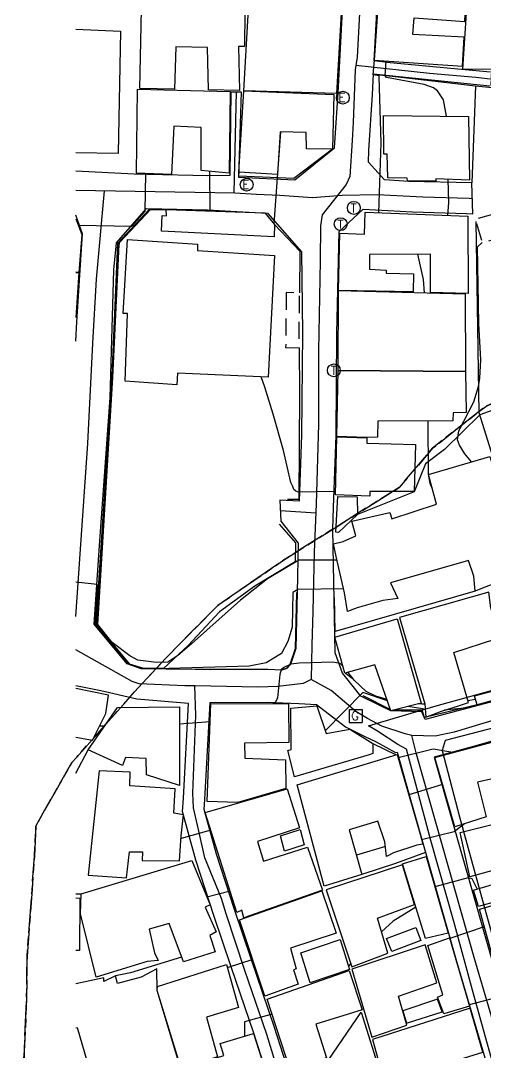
# Model space of a CAD drawing. Header units: feet. Extents: x 197796 to 199821, y 552499 to 555392.
# Drawn here: x 198484.7 to 198538.8, y 553723.2 to 553843.1 of the extents above; entities that cross this region are included whole.
import ezdxf

# ---------------------------------------------------------------- set-up
doc = ezdxf.new("R2010")
doc.units = ezdxf.units.FT
doc.header["$MEASUREMENT"] = 0
doc.linetypes.add('ANYANG3', pattern=[3, 2, -1])
doc.linetypes.add('JEON', pattern=[12, 4, -0.5, 1, -0.5, 4, -0.5, 1, -0.5])
for name, color, linetype in [('AAA001', 7, 'CONTINUOUS'), ('AAA004', 7, 'ANYANG3'), ('AAC001', 7, 'CONTINUOUS'), ('AD002', 7, 'CONTINUOUS'), ('AD0022', 1, 'CONTINUOUS'), ('AZ0202', 7, 'CONTINUOUS'), ('AZ0203', 7, 'CONTINUOUS'), ('AZ080', 1, 'CONTINUOUS'), ('AZ0801', 7, 'CONTINUOUS'), ('AZB010', 1, 'CONTINUOUS'), ('CAA001', 7, 'CONTINUOUS'), ('CAA002', 30, 'CONTINUOUS'), ('EA0018', 7, 'JEON'), ('EA0118', 7, 'JEON'), ('wipco_지적', 20, 'CONTINUOUS')]:
    doc.layers.add(name, color=color, linetype=linetype)
doc.styles.add('GHS', font='ROMANS', dxfattribs={"bigfont": 'NGSW.shx'})

# ---------------------------------------------------------------- blocks, each defined once
blk = doc.blocks.new('AZ0203')
at = {"layer": 'AZ0203'}
blk.add_circle((0, 0), 0.75, dxfattribs=at)
at = {"layer": 'AZ0203', "style": 'GHS'}
blk.add_text('T', height=1, dxfattribs=at).set_placement((-0.36, -0.52))
blk = doc.blocks.new('AZB010')
at = {"layer": 'AZB010'}
for points in [[(-0.76, 0.79), (0.74, 0.79)], [(-0.76, 0.79), (-0.76, -0.71)], [(0.74, 0.79), (0.74, -0.71)], [(-0.76, -0.71), (0.74, -0.71)]]:
    blk.add_lwpolyline(points, dxfattribs=at)
at = {"layer": 'AZB010', "style": 'GHS'}
blk.add_text('G', height=1, dxfattribs=at).set_placement((-0.52, -0.45))
blk = doc.blocks.new('AZ0202')
at = {"layer": 'AZ0202'}
blk.add_circle((0, 0), 0.75, dxfattribs=at)
at = {"layer": 'AZ0202', "style": 'GHS'}
blk.add_text('E', height=1, dxfattribs=at).set_placement((-0.5, -0.48))

msp = doc.modelspace()

# ---------------------------------------------------------------- linework, layer by layer
at = {"layer": 'AAA001', "color": 255, "flags": 128}
for points in [[(198526.55, 553848.1), (198525.9, 553838.56), (198536.19, 553837.86), (198536.37, 553841.2), (198530.41, 553841.52), (198530.54, 553843.48), (198536.43, 553843.04), (198536.62, 553847.44)], [(198536.23, 553837.51), (198536.88, 553847.6), (198545.35, 553847.15), (198545.17, 553842.83), (198540.91, 553843.04), (198540.76, 553839.85), (198544.13, 553839.68), (198544.23, 553841.57), (198548.11, 553841.22), (198548.08, 553839.25), (198549.4, 553839.1), (198549.29, 553835.22), (198542.69, 553835.71), (198542.65, 553835.34), (198539.5, 553835.6), (198539.57, 553837.46)], [(198498.62, 553835.24), (198498.81, 553844.43), (198510.82, 553844.17), (198510.81, 553840.13), (198510.12, 553840.13), (198510.2, 553835.01), (198506.6, 553835.1), (198506.5, 553840.03), (198502.8, 553840.09), (198502.64, 553835.16)], [(198510.71, 553834.98), (198511.26, 553844.48), (198522.05, 553844.01), (198521.51, 553834.65)], [(198505.74, 553825.7), (198505.75, 553830.72), (198502.57, 553830.88), (198502.3, 553825.27), (198498.21, 553825.39), (198498.34, 553835.17), (198509.15, 553834.91), (198509.03, 553825.39)], [(198510.14, 553825.53), (198510.71, 553834.97), (198521.2, 553834.56), (198521.04, 553828.18), (198518.01, 553828.23), (198517.97, 553830.14), (198514.94, 553830.21), (198514.65, 553825.24)], [(198536.88, 553832.01), (198536.98, 553824.58), (198533.05, 553824.75), (198533.05, 553824.47), (198529.76, 553824.52), (198529.75, 553824.83), (198527.47, 553824.85), (198527.42, 553827.63), (198527.01, 553827.62), (198526.96, 553832.13)], [(198501.14, 553818.66), (198501.2, 553820.48), (198501.73, 553820.45), (198501.69, 553821.18), (198513.18, 553820.78), (198514.3, 553819.45), (198514.24, 553818.01)], [(198521.88, 553818.45), (198524.77, 553818.31), (198524.86, 553820.86), (198536.78, 553820.4), (198536.82, 553811.43), (198532.43, 553811.53), (198532.43, 553816), (198525.34, 553815.97), (198525.36, 553814.25), (198527.27, 553814.12), (198527.28, 553813.79), (198530.46, 553813.7), (198530.43, 553811.61), (198521.75, 553811.78)], [(198513.55, 553801.69), (198502.99, 553802.14), (198502.94, 553800.8), (198496.9, 553801.24), (198497.2, 553809.1), (198496.69, 553809.1), (198497.17, 553817.69), (198505.33, 553817.17), (198505.32, 553816.42), (198514.28, 553815.84)], [(198521.7, 553802.48), (198521.75, 553811.76), (198536.5, 553811.38), (198536.54, 553802.36)], [(198521.56, 553794.8), (198521.7, 553802.45), (198536.54, 553802.35), (198536.61, 553797.58), (198535.07, 553797.56), (198535.06, 553796.63), (198526.3, 553796.56), (198526.28, 553794.73), (198525.01, 553794.69)], [(198521.55, 553794.75), (198525.02, 553794.65), (198525.03, 553794.03), (198530.72, 553793.86), (198530.54, 553788.41), (198525.37, 553788.39), (198525.38, 553787.86), (198521.4, 553788)], [(198522.78, 553774.46), (198522.44, 553776.61), (198521.46, 553780.86), (198521.14, 553782.33), (198522.28, 553782.58), (198523.75, 553783.25), (198523.28, 553784.96), (198527.73, 553785.94), (198527.93, 553785.23), (198533.14, 553786.93), (198532.22, 553790.36), (198539.36, 553792.47), (198543.65, 553778.64), (198541.55, 553778.29), (198539.07, 553777.4), (198537.66, 553776.81), (198537.51, 553778.55), (198536.86, 553780.36), (198527.8, 553777.78), (198528.65, 553775.95), (198526.9, 553775.71), (198523.91, 553774.87)], [(198521.66, 553787.8), (198523.91, 553787.77), (198523.94, 553785.72), (198521.73, 553783.65), (198521.43, 553783.68)], [(198536.87, 553763.85), (198535.15, 553769.68), (198539.94, 553771.25), (198540.89, 553771.5), (198540.16, 553772.59), (198539.47, 553774.86), (198539.22, 553776.68), (198537.18, 553776.13), (198528.85, 553773.74), (198531.8, 553763.72), (198531.91, 553762.17), (198533.74, 553762.86), (198535.71, 553763.49)], [(198527.85, 553762.91), (198525.96, 553768.23), (198522.47, 553767.26), (198521.31, 553771.45), (198528.55, 553773.61), (198531.35, 553763.8)], [(198540.65, 553765.47), (198540.96, 553764.44), (198537.87, 553763.59), (198537.58, 553764.66)], [(198503.25, 553763.37), (198503.23, 553754.2), (198499.41, 553755.47), (198499.34, 553757.36), (198496.94, 553757.47), (198496.61, 553756.56), (198492.61, 553758.37), (198496.02, 553763.28)], [(198506.45, 553752.34), (198506.88, 553763.75), (198515.92, 553763.73), (198515.94, 553759.22), (198510.8, 553759.15), (198510.83, 553757.39), (198515.57, 553757.21), (198515.62, 553753.88), (198510.01, 553752.23)], [(198525.29, 553757.77), (198516.63, 553755.22), (198515.83, 553758.3), (198516.23, 553758.42), (198516.19, 553763.22), (198519.21, 553763.48), (198520.3, 553760.27), (198523.07, 553760.75), (198525.73, 553759.12), (198525.73, 553757.93)], [(198535.27, 553749.42), (198532.96, 553757.48), (198543.18, 553760.22), (198545.71, 553751.94), (198542.24, 553750.97), (198541.01, 553755.3), (198537.91, 553754.6), (198538.91, 553750.56)], [(198520.07, 553742.53), (198516.92, 553754.3), (198528.55, 553757.82), (198529.12, 553755.91), (198531.23, 553748.57), (198531.54, 553747.41), (198530.84, 553747.29), (198528.16, 553746.41), (198527.33, 553745.95), (198527.15, 553747.66), (198526.3, 553750.07), (198522.99, 553749.06), (198524.47, 553743.89)], [(198493.88, 553755.92), (198492.6, 553743.81), (198497.07, 553743.49), (198497.4, 553746.52), (198498.93, 553746.51), (198498.9, 553745.5), (198503.25, 553745.48), (198503.44, 553748.36), (198503.68, 553750.8), (198502.56, 553750.99), (198502.73, 553753.82), (198497.44, 553754.19), (198497.5, 553755.75)], [(198506.21, 553751.07), (198515.75, 553753.84), (198517.21, 553749.31), (198512.32, 553747.72), (198513, 553745.42), (198518.13, 553747.04), (198519.86, 553742.07), (198510.72, 553738.83), (198510.49, 553739.72), (198509.91, 553739.47)], [(198543.31, 553741.87), (198542.38, 553745.07), (198537.02, 553743.61), (198535.92, 553748.75), (198545.36, 553751.12), (198547.81, 553742.94)], [(198515.46, 553746.57), (198514.98, 553748.35), (198517.27, 553749.11), (198517.75, 553747.33)], [(198531.87, 553736.45), (198529.19, 553745.12), (198531.95, 553745.98), (198534.52, 553737.07)], [(198504.66, 553745.49), (198506.8, 553740.33), (198506.23, 553740.09), (198507.51, 553737.21), (198506.78, 553736.79), (198507.4, 553734.89), (198503.68, 553733.73), (198502.05, 553738.19), (198499.72, 553737.52), (198500.33, 553734.76), (198500.76, 553733.87), (198499.47, 553733.76), (198493.55, 553731.94), (198491.73, 553739.3), (198491.79, 553741.63)], [(198527.5, 553734.73), (198526.27, 553738.81), (198530.57, 553740.39), (198529.17, 553744.99), (198520.3, 553742.09), (198523.31, 553733.14)], [(198537.46, 553742.07), (198539.67, 553742.71), (198540.24, 553740.79), (198538.03, 553740.15)], [(198540.61, 553731), (198538.14, 553739.83), (198547.68, 553742.54), (198549.12, 553737.93), (198543.11, 553736.31), (198544.41, 553732.04)], [(198513.18, 553729.74), (198510.21, 553738.59), (198519.79, 553741.96), (198521.48, 553737.06), (198516.15, 553735.31), (198516.82, 553732.92), (198516.5, 553732.8), (198517.03, 553731.13)], [(198530.73, 553737.72), (198531.32, 553736.2), (198527.94, 553734.92), (198527.34, 553736.43)], [(198518.45, 553731.26), (198517.37, 553734.76), (198521.95, 553736.33), (198523.02, 553732.83)], [(198534, 553727.68), (198533.27, 553729.61), (198533.89, 553729.88), (198532.14, 553735.63), (198534.67, 553736.49), (198536.99, 553728.55)], [(198529.71, 553726.37), (198528.73, 553729.71), (198533.17, 553731.29), (198531.82, 553735.69), (198523.28, 553732.87), (198525.63, 553724.97)], [(198508.69, 553733.39), (198510.11, 553728.4), (198506.37, 553727.27), (198507.66, 553722.67), (198503.43, 553721.32), (198500.65, 553730.4), (198500.67, 553730.85)], [(198516.63, 553719.62), (198513.43, 553729.38), (198522.99, 553732.71), (198524.51, 553728.15), (198519.1, 553726.47), (198520.35, 553722.55), (198519.01, 553722.1), (198519.41, 553720.61)], [(198533.28, 553729.38), (198529.23, 553728.03), (198529.66, 553726.57), (198533.81, 553727.91)], [(198539.5, 553719.98), (198532.75, 553718.18), (198532.03, 553721.2), (198538.54, 553723.23), (198537.06, 553728.33), (198525.69, 553724.69), (198529.28, 553711.88), (198533.36, 553713.19), (198533.24, 553713.54), (198534.3, 553713.85), (198534.18, 553714.5), (198540.58, 553716.43)], [(198517.36, 553717.58), (198524.39, 553727.88), (198526.24, 553721.92), (198523.8, 553717.96), (198525.38, 553716.73), (198525.89, 553717.5), (198528.2, 553715.63), (198525.72, 553711.62)], [(198511.84, 553725.4), (198514.01, 553718.61), (198509.77, 553717), (198509.35, 553717.96), (198507.03, 553717.24), (198506.7, 553718.25), (198504.24, 553717.71), (198504.25, 553719.06), (198503.69, 553719.05), (198503.26, 553720.71), (198503.62, 553720.9), (198503.52, 553721.27), (198508.4, 553722.84), (198507.96, 553724.23)]]:
    msp.add_lwpolyline(points, close=True, dxfattribs=at)
for points in [[(198491.18, 553842.14), (198496.37, 553841.91), (198496.1, 553827.68), (198491.18, 553827.76)], [(198491.18, 553820.09), (198491.88, 553818.26), (198491.51, 553813.86), (198491.18, 553813.88)], [(198491.18, 553813.87), (198491.51, 553813.85), (198491.18, 553808.64)], [(198491.17, 553759.85), (198493.1, 553759.5), (198494.66, 553762.59), (198494.96, 553764.71), (198491.17, 553765.51)], [(198491.16, 553741.14), (198491.64, 553741.13), (198491.58, 553735.04), (198491.16, 553735.05)], [(198491.16, 553726.04), (198491.34, 553726.09), (198492.76, 553721.17), (198495.45, 553721.66), (198496.37, 553720.2), (198499.18, 553720.67), (198499.44, 553719.65), (198503.5, 553720.86), (198500.64, 553730.4), (198500.6, 553732.91), (198498.77, 553731.94), (198496.03, 553731.21), (198495.8, 553732.11), (198494.44, 553731.45), (198494.44, 553731.84), (198491.16, 553731.18)]]:
    msp.add_lwpolyline(points, dxfattribs=at)
at = {"layer": 'AAA004', "color": 255, "flags": 128}
for points in [[(198543.31, 553821.65), (198544.12, 553818.88), (198538.49, 553817.32), (198537.68, 553820.09)], [(198515.65, 553811.52), (198515.59, 553805.14), (198517.17, 553805.09), (198517.19, 553811.49)]]:
    msp.add_lwpolyline(points, close=True, dxfattribs=at)
at = {"layer": 'AAC001', "color": 255, "flags": 128}
for points in [[(198525.81, 553836.91), (198528.34, 553836.66), (198537.7, 553835.57), (198550.46, 553834.27), (198552.98, 553834.04), (198557.03, 553827.13), (198562.25, 553818.63)], [(198537.7, 553835.57), (198537.25, 553824.29)], [(198521.04, 553828.18), (198516.54, 553824.77), (198510.15, 553825.04), (198510.19, 553825.53)], [(198514.84, 553784.6), (198516.72, 553782.43), (198516.68, 553780.24), (198512, 553777.38), (198507.87, 553774.4), (198504.23, 553770.51), (198501.39, 553767.81), (198499.09, 553767.82), (198497.43, 553768.34), (198493.52, 553772.98), (198495.36, 553801.01), (198496.06, 553817.27), (198499.69, 553821.18), (198501.69, 553821.18)], [(198514.3, 553819.45), (198517.24, 553816.35), (198517.19, 553811.49)], [(198580.77, 553776.04), (198548.01, 553767.05), (198543.4, 553780.67), (198538.11, 553797.55), (198537.76, 553819.79)], [(198544.12, 553818.88), (198562.25, 553818.63), (198563.42, 553817.2), (198562.13, 553805.92), (198538.18, 553797.33)], [(198517.17, 553805.09), (198517.2, 553799.9), (198517.12, 553787.48), (198515.8, 553787.48)], [(198538.18, 553797.33), (198534.07, 553793.28), (198531.85, 553791.6), (198530.56, 553788.37), (198523.94, 553785.72)], [(198537.66, 553776.81), (198521.34, 553772.11), (198521.27, 553776.06)], [(198523.32, 553766.65), (198522.5, 553767.26)], [(198527.82, 553763), (198524.6, 553764.66)], [(198537.87, 553763.59), (198531.76, 553762.12), (198531.47, 553762.99), (198529.04, 553762.98), (198528.19, 553762.99)], [(198525.73, 553759.12), (198528.45, 553757.79)], [(198491.17, 553755.65), (198492.61, 553758.37)], [(198531.87, 553746.43), (198528.39, 553745.17), (198524.47, 553743.89)], [(198491.16, 553741.64), (198491.79, 553741.63)], [(198503.48, 553734.28), (198497.52, 553732.44), (198495.8, 553732.11)]]:
    msp.add_lwpolyline(points, dxfattribs=at)
at = {"layer": 'AD002', "color": 255, "flags": 128}
for points in [[(198524.2, 553844.02), (198523.92, 553838.89), (198523.69, 553837.43), (198523.43, 553831.29), (198523.34, 553829.21), (198523.04, 553825.03), (198522.62, 553824.09), (198519.85, 553820.57), (198519.66, 553819.3), (198519.59, 553815.22), (198519.43, 553804.77), (198519.4, 553796.23), (198519.15, 553786.91), (198518.92, 553781.38), (198518.77, 553774.44), (198518.64, 553770.59), (198518.54, 553766.55), (198517.62, 553766.07), (198514.68, 553765.71), (198512.35, 553765.67), (198505.06, 553765.8), (198503.86, 553765.82), (198498.53, 553766.03), (198497.71, 553766.3), (198491.17, 553769.98)], [(198539.4, 553836.34), (198537.71, 553836.51), (198532.32, 553837), (198523.76, 553837.92)], [(198509.82, 553834.87), (198509.57, 553823.12)], [(198491.17, 553773.86), (198492.55, 553793.99), (198493.15, 553805.63), (198493.57, 553813.1), (198494.51, 553823.37)], [(198491.18, 553823.43), (198502.69, 553823.23), (198509.69, 553823.11), (198512.19, 553822.97), (198514.92, 553822.86), (198518.72, 553822.58), (198522.16, 553822.83), (198526.25, 553822.91), (198531.56, 553822.65), (198536.95, 553822.5), (198537.31, 553822.47)], [(198519.1, 553785.89), (198514.98, 553786.17)], [(198549.34, 553764.69), (198535.19, 553760.43), (198532.98, 553759.95), (198530.29, 553760.02), (198529.49, 553760.24), (198526.79, 553761.13), (198525.13, 553762.01), (198523.77, 553762.83), (198520.87, 553765.25), (198520.53, 553765.45), (198518.54, 553766.55)], [(198515.25, 553719.2), (198513.4, 553725.27), (198510.84, 553732.72), (198508.67, 553739.28), (198508.13, 553741.09), (198506.2, 553745.81), (198505.45, 553749.1), (198504.85, 553751.63), (198504.79, 553753.33), (198505.12, 553762.39), (198505.03, 553765.8)], [(198562.02, 553652.96), (198553.91, 553679.67), (198549.59, 553693.65), (198547.16, 553700.95), (198546.09, 553704.43), (198544.25, 553711.16), (198543.43, 553714.24), (198537.52, 553734.23), (198530.81, 553757.87), (198530.29, 553760.02)]]:
    msp.add_lwpolyline(points, dxfattribs=at)
at = {"layer": 'AD0022', "color": 255, "flags": 128}
for points in [[(198491.18, 553825.67), (198497.97, 553825.34), (198499.5, 553825.3), (198506.52, 553825.15), (198509.13, 553825.16), (198509.25, 553834.86), (198510.4, 553834.88), (198510.09, 553824.94), (198516.66, 553824.63), (198521.29, 553828.34), (198521.69, 553834.73), (198522.4, 553848.03)], [(198539.44, 553837.13), (198536.06, 553837.46), (198527.75, 553838.22), (198525.89, 553838.45), (198526.39, 553847.73)], [(198547.45, 553766.03), (198531.82, 553761.91), (198531.42, 553762.78), (198527.85, 553762.9), (198526.48, 553763.55), (198524.35, 553764.6), (198522.56, 553766.85), (198522.22, 553767.26), (198521.34, 553769.65), (198521.08, 553784), (198521.14, 553786.53), (198521.45, 553794.91), (198521.54, 553806.77), (198521.83, 553818.63), (198524.6, 553821.21), (198530.34, 553820.92), (198536.65, 553820.72), (198537.37, 553820.66), (198537.25, 553824.29), (198529.91, 553824.44), (198527.11, 553824.65), (198525.24, 553826.7), (198525.28, 553828.09), (198525.68, 553834.5), (198525.81, 553836.94), (198528.82, 553836.65), (198539.35, 553835.56)], [(198491.18, 553805.88), (198491.3, 553808.12), (198491.96, 553818.35), (198491.18, 553820.51)], [(198517.04, 553782.39), (198516.93, 553776.65), (198516.77, 553770.13), (198516.15, 553768.29), (198515.72, 553767.83), (198515.16, 553767.62), (198513.51, 553767.69), (198506.79, 553767.66), (198503.32, 553767.74), (198501.7, 553767.76), (198498.78, 553767.79), (198497.14, 553768.35), (198493.3, 553772.97), (198493.93, 553782.11), (198495.17, 553799.29), (198495.6, 553814.18), (198495.92, 553817.31), (198499.41, 553821.3), (198506.49, 553821.15), (198509.9, 553820.94), (198513.47, 553820.77), (198517.45, 553816.28)], [(198517.45, 553816.28), (198517.54, 553806.84), (198517.45, 553795), (198517.17, 553787.28), (198514.92, 553787.38), (198515.03, 553784.95), (198517.04, 553782.39)], [(198513.98, 553718.83), (198511.9, 553725.41), (198509.26, 553733.15), (198507.25, 553738.99), (198505.13, 553745.52), (198503.58, 553751.19), (198503.68, 553752.75), (198504.3, 553763.76), (198498.27, 553764.26), (198494.09, 553765.23), (198491.17, 553765.79)], [(198572.59, 553719.19), (198562.54, 553753.53), (198561.78, 553756.12), (198559.46, 553763.05), (198557.22, 553764.58), (198548.5, 553762.17), (198546.75, 553761.71), (198542.87, 553760.3), (198537.31, 553758.7), (198532.88, 553757.53), (198534.17, 553752.98), (198539.35, 553734.76), (198546.06, 553712.04)], [(198516.33, 553719.69), (198514.27, 553726.19), (198511.63, 553733.96), (198509.62, 553739.79), (198507.53, 553746.24), (198506.1, 553751.44), (198506.18, 553752.6), (198506.81, 553763.86), (198513.44, 553763.89), (198517.11, 553763.74), (198519.18, 553763.65), (198522.57, 553761.02), (198524.74, 553759.95), (198526.14, 553759.28), (198528.36, 553758.05), (198528.56, 553758.09), (198530.32, 553751.89), (198535.51, 553733.65), (198540.73, 553715.98)]]:
    msp.add_lwpolyline(points, dxfattribs=at)
at = {"layer": 'AZ080', "color": 255, "flags": 128}
for points in [[(198499.69, 553821.18), (198496.06, 553817.27), (198495.36, 553801.01), (198493.52, 553772.98), (198497.43, 553768.34)], [(198501.39, 553767.81), (198503.32, 553767.79), (198506.78, 553767.74), (198513.51, 553767.76), (198515.1, 553767.66), (198515.69, 553767.87), (198516.11, 553768.32), (198516.72, 553770.14), (198516.88, 553776.65)]]:
    msp.add_lwpolyline(points, dxfattribs=at)
at = {"layer": 'AZ0801', "color": 255, "flags": 128}
msp.add_lwpolyline([(198514.84, 553784.6), (198516.72, 553782.43), (198516.68, 553780.24), (198512, 553777.38), (198507.87, 553774.4), (198504.23, 553770.51), (198501.39, 553767.81)], dxfattribs=at)
at = {"layer": 'CAA001', "color": 255, "flags": 128}
for points, elevation in [([(198534.3, 553832.04), (198533.97, 553833.92), (198533.27, 553834.97), (198532.81, 553835.34), (198531.7, 553835.73), (198527.34, 553836.54), (198527.19, 553836.72), (198527.27, 553838.47)], 75), ([(198534.47, 553820.49), (198534.6, 553821.98), (198534.52, 553824.69)], 75), ([(198531.76, 553811.5), (198531.65, 553813.03), (198530.96, 553815.99)], 75), ([(198532.67, 553788.67), (198532.4, 553789.32), (198532.2, 553790.43), (198532.19, 553796.61)], 75), ([(198522.22, 553768.15), (198521.93, 553768.42), (198521.09, 553768.56), (198517.17, 553768.45), (198516.18, 553768.31), (198515.36, 553767.92), (198515.05, 553767.65), (198514.91, 553767.11), (198514.65, 553764.41), (198514.38, 553763.83), (198514.11, 553763.73)], 70), ([(198527.39, 553764.21), (198526.07, 553764.59), (198524.97, 553765.15), (198523.58, 553766.47), (198522.88, 553767.37)], 70), ([(198537.7, 553764.22), (198536.8, 553764.07)], 70), ([(198531.8, 553763.66), (198531.42, 553763.66), (198530.96, 553763.7)], 70), ([(198506.8, 553761.62), (198503.25, 553761.35)], 70), ([(198494.51, 553761.11), (198493.92, 553761.12)], 70), ([(198537.87, 553742.19), (198537.29, 553743.36), (198536.82, 553743.49), (198532.97, 553742.44)], 65), ([(198530.75, 553740.07), (198528.09, 553738.44), (198526.76, 553737.19)], 65), ([(198523.17, 553733.54), (198522.9, 553733.21)], 65), ([(198522.42, 553732.63), (198522.29, 553732.46)], 65)]:
    msp.add_lwpolyline(points, dxfattribs=dict(at, elevation=elevation))
at = {"layer": 'CAA002', "color": 255, "flags": 128}
for points, elevation in [([(198526.43, 553820.8), (198526.69, 553828.92), (198526.49, 553836.62), (198526.46, 553836.73), (198525.77, 553836.84), (198525.92, 553838.56)], 74), ([(198514.24, 553819.52), (198515.03, 553830.21)], 73), ([(198491.46, 553819.36), (198497.7, 553819.25), (198499.23, 553820.99), (198499.3, 553825.36)], 71), ([(198537.21, 553791.84), (198536.44, 553792.78), (198535.81, 553793.79), (198535.59, 553794.42), (198535.76, 553795.44), (198537.48, 553798.82), (198538.03, 553800.59), (198538.2, 553801.57), (198538.29, 553803.7), (198538.07, 553807.94), (198537.93, 553816.84), (198538.48, 553817.36)], 76), ([(198521.41, 553788.41), (198517.12, 553788.34), (198516.95, 553788.36), (198516.77, 553788.44), (198516.56, 553788.64), (198516.42, 553788.99), (198516.21, 553789.45), (198515.32, 553793.17), (198514.13, 553797.39), (198513.17, 553800.53), (198512.74, 553801.72)], 73), ([(198522.33, 553777.09), (198516.99, 553777), (198516.41, 553776.64), (198516.36, 553772.64), (198515.86, 553770.97), (198515.11, 553769.55), (198513.34, 553768.47), (198511.34, 553768.08), (198502.01, 553767.84), (198499.2, 553767.8), (198497.21, 553768.38), (198493.37, 553773), (198493.71, 553777.44), (198493.64, 553777.57), (198491.17, 553777.84)], 71), ([(198570.75, 553761.95), (198567.48, 553771.15), (198567.32, 553771.59), (198567.19, 553771.64), (198541, 553764.39), (198536.76, 553763.26), (198534.05, 553762.96)], 69), ([(198527.44, 553764.06), (198524.59, 553765.05), (198520.19, 553760.58)], 69), ([(198531.85, 553763.07), (198531.27, 553763.17), (198529.82, 553763.41)], 69), ([(198535.05, 553758.04), (198532.77, 553758.45), (198528.67, 553757.42)], 68), ([(198533.86, 553754.35), (198529.92, 553753.12)], 67), ([(198536.39, 553749.77), (198535.2, 553748.84), (198531.41, 553747.89)], 66), ([(198506.87, 553749.01), (198503.42, 553748.05)], 69), ([(198527.21, 553747.12), (198523.83, 553746.12)], 66), ([(198509.12, 553741.95), (198506.43, 553741.22)], 68), ([(198538.71, 553737.78), (198534.69, 553736.43)], 64), ([(198511.75, 553733.99), (198508.79, 553733.04)], 67), ([(198540.96, 553729.77), (198536.94, 553728.73)], 63), ([(198514.01, 553727.62), (198510.81, 553726.73), (198510.81, 553725.09)], 66)]:
    msp.add_lwpolyline(points, dxfattribs=dict(at, elevation=elevation))
at = {"layer": 'CAA002', "color": 255, "elevation": 72}
msp.add_lwpolyline([(198521.56, 553780.43), (198517.11, 553780.43), (198513.49, 553778.24), (198510.34, 553775.78), (198504.64, 553770.69), (198503.03, 553769.35), (198501.87, 553768.55), (198500.54, 553768.5), (198498.4, 553768.8), (198497.47, 553769.3), (198495.39, 553770.86), (198493.71, 553772.93), (198495.49, 553801.67), (198496.2, 553817.11), (198496.27, 553817.4), (198499.9, 553821.24), (198500.71, 553821.22), (198506.76, 553821.06), (198506.81, 553821.09), (198506.78, 553825.6)], dxfattribs=at)
at = {"layer": 'EA0018', "color": 255, "flags": 128}
msp.add_lwpolyline([(198564.27, 553938.22), (198563.67, 553937.01), (198561.57, 553933.17), (198559.52, 553929.21), (198557.92, 553923.94), (198555.13, 553914.94), (198554.68, 553913.45), (198552.47, 553906.3), (198552.14, 553905.28), (198549.32, 553899.26), (198547.22, 553894.78), (198537.66, 553872.78), (198536.47, 553870.04), (198537.09, 553868.22), (198540.12, 553859.39), (198544.27, 553847.31), (198545.04, 553844.87), (198551.53, 553834.56), (198557.79, 553824.38), (198562.03, 553817.28), (198560.94, 553810.55), (198560.04, 553804.96), (198555.95, 553804.38), (198546.17, 553801.36), (198543.55, 553800.53), (198538.87, 553798.29), (198537.96, 553797.59), (198534.94, 553795.23), (198532.7, 553793.42), (198528.79, 553788.85), (198523.29, 553785.42), (198521.77, 553784.46), (198519.51, 553783.05), (198517.59, 553781.83), (198515.24, 553780.33), (198507.68, 553775.16), (198501.57, 553768.95), (198497.99, 553765.1), (198495.99, 553762.83), (198494.23, 553760.85), (198493.4, 553759.91), (198491.27, 553757.52), (198490.7, 553756.89), (198487.36, 553751.04), (198486.52, 553749.5), (198486.36, 553746), (198486.07, 553742.12), (198485.72, 553737.55), (198485.49, 553734.39), (198485.47, 553731.94), (198485.44, 553729.42), (198485.17, 553723.31), (198484.98, 553718.93), (198484.86, 553714.72), (198484.97, 553708.22), (198485.01, 553706.15), (198485.03, 553697.93), (198485.04, 553694.28), (198485.03, 553690.64), (198485.2, 553687.8), (198485.26, 553687.3), (198486.54, 553676.15), (198484.74, 553674.98), (198486.36, 553668.5), (198487.47, 553666.61), (198489.72, 553662.66), (198493.31, 553653.59), (198493.68, 553652.65), (198494.57, 553643.81), (198494.71, 553642.47), (198495.68, 553632.37), (198495.98, 553630.04), (198496.98, 553622.22), (198498.18, 553614.03), (198498.97, 553611.74)], dxfattribs=at)
at = {"layer": 'EA0118', "color": 255, "flags": 128}
msp.add_lwpolyline([(198573.86, 553383.27), (198574.46, 553385.55), (198575.36, 553391.18), (198577.32, 553394.96), (198581.01, 553404.48), (198579.91, 553406.85), (198579.9, 553409.3), (198572.51, 553414.71), (198563.66, 553417.07), (198556.1, 553419.52), (198550.86, 553423.21), (198547.95, 553425.34), (198546.04, 553428.21), (198542.96, 553431.44), (198540.96, 553434.58), (198536.63, 553439.4), (198535.01, 553439.26), (198533.07, 553446.75), (198531.84, 553456.15), (198530.4, 553458.63), (198529.32, 553459.14), (198529.28, 553474.53), (198534.24, 553477.3), (198550.67, 553470.34), (198550.76, 553470.8), (198553.9, 553469.82), (198554.53, 553471), (198557.6, 553469.8), (198563.8, 553468.89), (198564.74, 553474.47), (198562.43, 553474.9), (198556.97, 553477.37), (198555.24, 553478.3), (198559.04, 553493.37), (198562.32, 553503.22), (198571.69, 553500.59), (198584.02, 553498.42), (198585.66, 553500.24), (198588.6, 553509.54), (198592.77, 553510.75), (198592.49, 553520.52), (198590.86, 553526.29), (198590.29, 553528.13), (198588.43, 553538.89), (198586.69, 553544.51), (198585.51, 553547.95), (198583.63, 553552), (198582.84, 553554.06), (198576.63, 553557.52), (198572.93, 553558.75), (198571.34, 553557.09), (198572.73, 553552.61), (198569.14, 553553.94), (198566.91, 553555.9), (198561.61, 553560.71), (198556.24, 553565.41), (198554.78, 553570.18), (198555.63, 553571.07), (198557.33, 553572.23), (198560.73, 553574.91), (198562.26, 553576.12), (198565.77, 553578.89), (198565.43, 553579.89), (198563.16, 553586.09), (198562.75, 553587.12), (198560.47, 553592.78), (198557.1, 553601.95), (198562.78, 553607.08), (198560.53, 553610.46), (198555.83, 553618.71), (198552.69, 553609.6), (198553.81, 553599.71), (198552.36, 553598.97), (198546.85, 553594.56), (198545.46, 553595.54), (198544.12, 553594.95), (198539.79, 553597.32), (198536.61, 553600.42), (198535.91, 553601.1), (198532.91, 553603.99), (198524.29, 553610.31), (198525.81, 553615.01), (198510.86, 553616.42), (198498.97, 553611.74), (198498.18, 553614.03), (198496.98, 553622.22), (198495.98, 553630.04), (198495.68, 553632.37), (198494.71, 553642.47), (198494.57, 553643.81), (198493.68, 553652.65), (198493.31, 553653.59), (198489.72, 553662.66), (198487.47, 553666.61), (198486.36, 553668.5), (198484.74, 553674.98), (198486.54, 553676.15), (198485.26, 553687.3), (198485.2, 553687.8), (198485.03, 553690.64), (198485.04, 553694.28), (198485.03, 553697.93), (198485.01, 553706.15), (198484.97, 553708.22), (198484.86, 553714.72), (198484.98, 553718.93), (198485.17, 553723.31), (198485.44, 553729.42), (198485.47, 553731.94), (198485.49, 553734.39), (198485.72, 553737.55), (198486.07, 553742.12), (198486.36, 553746), (198486.52, 553749.5), (198487.36, 553751.04), (198490.7, 553756.89), (198491.27, 553757.52), (198493.4, 553759.91), (198494.23, 553760.85), (198495.99, 553762.83), (198497.99, 553765.1), (198501.57, 553768.95), (198507.68, 553775.16), (198515.24, 553780.33), (198517.59, 553781.83), (198519.51, 553783.05), (198521.77, 553784.46), (198523.29, 553785.42), (198528.79, 553788.85), (198532.7, 553793.42), (198534.94, 553795.23), (198537.96, 553797.59), (198538.87, 553798.29), (198543.55, 553800.53), (198546.17, 553801.36), (198555.95, 553804.38), (198560.04, 553804.96), (198560.94, 553810.55), (198562.03, 553817.28), (198557.79, 553824.38), (198551.53, 553834.56), (198545.04, 553844.87), (198544.27, 553847.31), (198540.12, 553859.39), (198537.09, 553868.22), (198536.47, 553870.04), (198537.66, 553872.78), (198547.22, 553894.78), (198549.32, 553899.26), (198552.14, 553905.28), (198552.47, 553906.3), (198554.68, 553913.45), (198555.13, 553914.94), (198557.92, 553923.94), (198559.52, 553929.21), (198561.57, 553933.17), (198563.67, 553937.01), (198564.27, 553938.22)], dxfattribs=at)
at = {"layer": 'wipco_지적', "color": 20}
for points in [[(198540.89, 553717.59), (198537.45, 553729.99), (198535.15, 553738.41), (198532.5, 553747.82), (198529.65, 553758.43), (198528.63, 553758.97), (198526.27, 553760.52), (198525.25, 553761.15), (198530.21, 553762.62), (198533.1, 553763.47), (198547.67, 553767.51)], [(198573.1, 553720.79), (198571.06, 553728.07), (198569.6, 553733.27), (198565.62, 553747.21), (198563.47, 553755.12), (198560.09, 553765), (198559.66, 553765.6), (198558.73, 553765.94), (198543.84, 553761.95), (198534.17, 553759.46), (198533.82, 553758.29), (198535.83, 553750.58), (198538.5, 553740.84), (198540.87, 553732.36), (198542.93, 553725.07), (198546.66, 553712.23)]]:
    msp.add_lwpolyline(points, dxfattribs=at)

# ---------------------------------------------------------------- block references
at = {"layer": 'AZ0202', "color": 255}
for p in [(198522.24, 553834.18), (198511.05, 553824.07)]:
    msp.add_blockref('AZ0202', p, dxfattribs=at)
at = {"layer": 'AZ0203', "color": 255}
for p in [(198523.52, 553821.37), (198521.99, 553819.48), (198521.2, 553802.48)]:
    msp.add_blockref('AZ0203', p, dxfattribs=at)
at = {"layer": 'AZB010', "color": 255}
msp.add_blockref('AZB010', (198523.74, 553762.27), dxfattribs=at)

doc.saveas('drawing.dxf')
